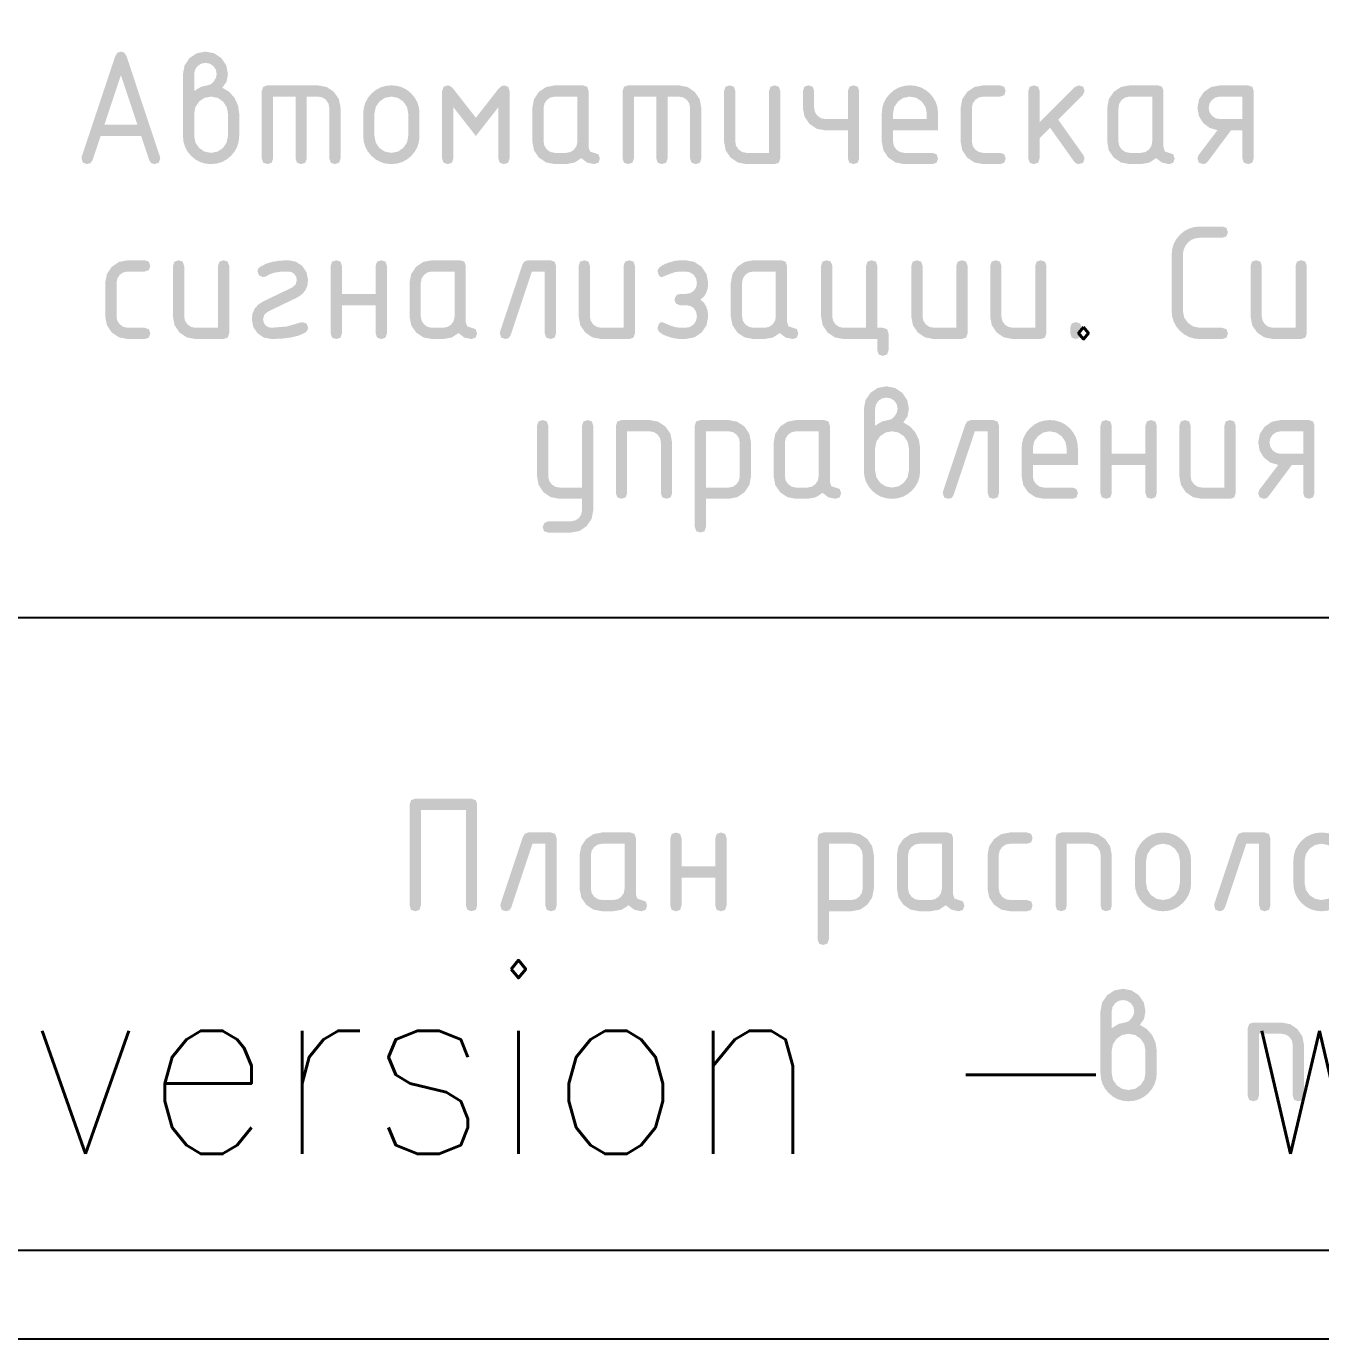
# Model space of a CAD drawing. Header units: millimetres. Extents: x 0 to 420, y 0 to 297.
# Drawn here: x 320.28 to 345.66, y 0 to 25.73 of the extents above; entities that cross this region are included whole.
import ezdxf

# ---------------------------------------------------------------- set-up
doc = ezdxf.new("R2010")
doc.units = ezdxf.units.MM
doc.layers.get('0').update_dxf_attribs({"linetype": 'CONTINUOUS'})
doc.styles.get("Standard").update_dxf_attribs({"font": 'STANDARD'})

# ---------------------------------------------------------------- blocks, each defined once
blk = doc.blocks.new('ABViewer')
at = {"color": 0, "true_color": 0x000001, "insert": (0, 0), "char_height": 0.05, "attachment_point": 1}
blk.add_mtext('ABViewer 16 trial version - www.cadsofttools.com', dxfattribs=at)

msp = doc.modelspace()

# ---------------------------------------------------------------- hatches: boundary and pattern name
at = {"true_color": 0x000007}
h = msp.add_hatch(color=0, dxfattribs=at)
h.paths.add_polyline_path([(322.133406, 24.77393), (321.809291, 23.801035), (322.45752, 23.801035)], flags=0)
h.paths.add_polyline_path([(322.905107, 23.139576), (322.877478, 23.056756), (322.794864, 23.029333), (322.728167, 23.048006), (322.689582, 23.104299), (322.530832, 23.580549), (321.735428, 23.580549), (321.576678, 23.104299), (321.537887, 23.048006), (321.471396, 23.029333), (321.388576, 23.056756), (321.361153, 23.139576), (321.366114, 23.174854), (322.023163, 25.146551), (322.065468, 25.212559), (322.133406, 25.234746), (322.20031, 25.213386), (322.241995, 25.149858), (322.900146, 23.174854)], flags=0)
h = msp.add_hatch(color=0, dxfattribs=at)
h.paths.add_polyline_path([(323.570754, 24.463044), (323.70525, 24.545658), (323.828171, 24.573287), (323.893835, 24.592373), (323.954951, 24.649906), (323.997877, 24.72184), (324.012277, 24.793773), (323.996223, 24.879763), (323.948336, 24.95087), (323.87723, 24.998274), (323.79124, 25.014259), (323.706422, 24.998136), (323.635246, 24.949767), (323.586877, 24.878592), (323.570754, 24.793773)], flags=0)
h.paths.add_polyline_path([(324.12252, 24.528088), (324.258464, 24.44575), (324.363401, 24.325792), (324.43065, 24.180546), (324.45325, 24.022072), (324.45325, 23.580549), (324.44313, 23.469642), (324.412804, 23.367573), (324.362325, 23.274288), (324.291744, 23.189737), (324.206891, 23.11956), (324.113563, 23.069434), (324.011761, 23.039358), (323.901483, 23.029333), (323.790577, 23.039367), (323.688507, 23.069503), (323.595223, 23.119793), (323.510671, 23.190288), (323.440495, 23.275141), (323.390369, 23.368468), (323.360293, 23.470271), (323.350268, 23.580549), (323.350268, 24.793773), (323.382238, 24.964581), (323.478701, 25.106864), (323.621328, 25.202637), (323.79124, 25.234746), (323.962323, 25.202499), (324.104882, 25.105761), (324.200655, 24.96341), (324.232763, 24.793773), (324.205134, 24.643774)], flags=0)
h.paths.add_polyline_path([(324.232763, 23.580549), (324.232763, 24.022072), (324.20851, 24.148645), (324.136301, 24.255787), (324.029641, 24.328479), (323.901483, 24.352801), (323.773326, 24.328479), (323.666665, 24.255787), (323.594732, 24.148645), (323.570754, 24.022072), (323.570754, 23.580549), (323.594732, 23.452391), (323.666665, 23.345731), (323.773326, 23.273797), (323.901483, 23.249819), (324.029641, 23.273935), (324.136301, 23.346833), (324.20851, 23.453562)], flags=0)
for points in [[(325.007219, 24.573287), (325.999958, 24.573287), (326.169594, 24.541041), (326.311946, 24.444303), (326.408684, 24.301952), (326.44093, 24.132315), (326.44093, 23.139576), (326.4133, 23.056756), (326.330687, 23.029333), (326.247867, 23.056756), (326.220444, 23.139576), (326.220444, 24.132315), (326.204459, 24.217822), (326.157054, 24.28886), (326.085947, 24.336747), (325.999958, 24.352801), (325.779472, 24.352801), (325.779472, 23.139576), (325.751842, 23.056756), (325.669229, 23.029333), (325.586408, 23.056756), (325.558985, 23.139576), (325.558985, 24.352801), (325.117462, 24.352801), (325.117462, 23.139576), (325.089832, 23.056756), (325.007219, 23.029333), (324.924399, 23.056756), (324.896976, 23.139576), (324.896976, 24.463044), (324.924399, 24.545658)], [(329.094808, 23.580549), (328.653285, 24.145544), (328.653285, 23.139576), (328.625655, 23.056756), (328.543042, 23.029333), (328.460222, 23.056756), (328.432799, 23.139576), (328.432799, 24.463044), (328.460222, 24.545658), (328.543042, 24.573287), (328.597957, 24.555648), (328.653285, 24.503283), (329.094808, 23.938287), (329.53578, 24.503283), (329.590695, 24.555648), (329.646023, 24.573287), (329.728637, 24.545658), (329.756267, 24.463044), (329.756267, 23.139576), (329.728637, 23.056756), (329.646023, 23.029333), (329.563203, 23.056756), (329.53578, 23.139576), (329.53578, 24.145544)], [(332.082294, 24.573287), (333.075033, 24.573287), (333.244669, 24.541041), (333.387021, 24.444303), (333.483759, 24.301952), (333.516005, 24.132315), (333.516005, 23.139576), (333.488375, 23.056756), (333.405762, 23.029333), (333.322942, 23.056756), (333.295519, 23.139576), (333.295519, 24.132315), (333.279534, 24.217822), (333.232129, 24.28886), (333.161022, 24.336747), (333.075033, 24.352801), (332.854547, 24.352801), (332.854547, 23.139576), (332.826917, 23.056756), (332.744303, 23.029333), (332.661483, 23.056756), (332.63406, 23.139576), (332.63406, 24.352801), (332.192537, 24.352801), (332.192537, 23.139576), (332.164907, 23.056756), (332.082294, 23.029333), (331.999474, 23.056756), (331.972051, 23.139576), (331.972051, 24.463044), (331.999474, 24.545658)], [(335.064147, 24.463044), (335.064147, 23.139576), (335.036518, 23.056756), (334.953904, 23.029333), (334.402138, 23.029333), (334.231123, 23.061235), (334.089047, 23.157215), (333.993067, 23.299291), (333.961166, 23.470305), (333.961166, 24.463044), (333.988588, 24.545658), (334.071409, 24.573287), (334.154022, 24.545658), (334.181652, 24.463044), (334.181652, 23.470305), (334.197844, 23.386383), (334.246695, 23.314863), (334.318215, 23.266011), (334.402138, 23.249819), (334.843661, 23.249819), (334.843661, 24.463044), (334.871084, 24.545658), (334.953904, 24.573287), (335.036518, 24.545658)], [(336.610855, 24.463044), (336.610855, 23.139576), (336.583226, 23.056756), (336.500612, 23.029333), (336.417792, 23.056756), (336.390369, 23.139576), (336.390369, 23.690792), (335.948846, 23.690792), (335.779898, 23.722349), (335.637409, 23.817571), (335.540189, 23.957718), (335.507874, 24.123496), (335.507874, 24.463044), (335.535297, 24.545658), (335.618117, 24.573287), (335.70073, 24.545658), (335.72836, 24.463044), (335.72836, 24.132315), (335.744552, 24.047979), (335.793403, 23.976872), (335.864923, 23.928021), (335.948846, 23.911829), (336.390369, 23.911829), (336.390369, 24.463044), (336.417792, 24.545658), (336.500612, 24.573287), (336.583226, 24.545658)], [(338.821776, 24.132315), (338.821776, 23.470305), (338.837968, 23.386383), (338.886819, 23.314863), (338.95834, 23.266011), (339.042262, 23.249819), (339.373542, 23.249819), (339.456156, 23.22219), (339.483785, 23.139576), (339.456156, 23.056756), (339.373542, 23.029333), (339.042262, 23.029333), (338.871248, 23.061235), (338.729172, 23.157215), (338.633191, 23.299291), (338.60129, 23.470305), (338.60129, 24.132315), (338.633191, 24.303123), (338.729172, 24.445405), (338.871248, 24.541179), (339.042262, 24.573287), (339.373542, 24.573287), (339.456156, 24.545658), (339.483785, 24.463044), (339.456156, 24.380224), (339.373542, 24.352801), (339.042262, 24.352801), (338.957444, 24.336678), (338.886268, 24.288309), (338.837899, 24.216927)], [(340.148996, 23.847888), (340.842424, 24.541317), (340.921248, 24.573287), (341.003862, 24.545658), (341.031491, 24.463044), (340.997867, 24.385874), (340.513349, 23.901356), (341.009443, 23.202966), (341.031491, 23.137923), (341.003862, 23.056343), (340.921248, 23.029333), (340.868814, 23.040978), (340.829195, 23.076187), (340.354599, 23.742606), (340.148996, 23.537554), (340.148996, 23.139576), (340.121366, 23.056756), (340.038752, 23.029333), (339.955932, 23.056756), (339.928509, 23.139576), (339.928509, 24.463044), (339.955932, 24.545658), (340.038752, 24.573287), (340.121366, 24.545658), (340.148996, 24.463044)], [(343.732444, 21.805619), (343.815058, 21.777989), (343.842688, 21.695376), (343.815058, 21.612555), (343.732444, 21.585132), (343.290921, 21.585132), (343.201736, 21.574901), (343.124385, 21.544205), (343.05892, 21.493045), (343.005392, 21.421422), (342.971423, 21.34122), (342.960192, 21.254403), (342.960192, 20.151422), (342.984308, 20.024435), (343.057206, 19.917706), (343.163935, 19.844808), (343.290921, 19.820692), (343.732444, 19.820692), (343.815058, 19.793063), (343.842688, 19.710449), (343.815058, 19.627629), (343.732444, 19.600206), (343.290921, 19.600206), (343.180644, 19.61024), (343.078841, 19.640376), (342.985513, 19.690666), (342.900661, 19.761161), (342.830165, 19.846014), (342.779876, 19.939341), (342.74974, 20.041144), (342.739706, 20.151422), (342.739706, 21.254403), (342.74974, 21.364362), (342.779876, 21.466001), (342.830165, 21.559268), (342.900661, 21.644113), (342.985513, 21.714694), (343.078841, 21.765173), (343.180644, 21.795499), (343.290921, 21.805619)], [(322.047306, 20.703188), (322.047306, 20.041178), (322.063498, 19.957256), (322.112349, 19.885736), (322.18387, 19.836884), (322.267792, 19.820692), (322.599072, 19.820692), (322.681686, 19.793063), (322.709315, 19.710449), (322.681686, 19.627629), (322.599072, 19.600206), (322.267792, 19.600206), (322.096778, 19.632108), (321.954702, 19.728088), (321.858721, 19.870164), (321.82682, 20.041178), (321.82682, 20.703188), (321.858721, 20.873996), (321.954702, 21.016278), (322.096778, 21.112052), (322.267792, 21.14416), (322.599072, 21.14416), (322.681686, 21.116531), (322.709315, 21.033917), (322.681686, 20.951097), (322.599072, 20.923674), (322.267792, 20.923674), (322.182974, 20.907551), (322.111798, 20.859182), (322.063429, 20.7878)], [(324.257021, 21.033917), (324.257021, 19.710449), (324.229392, 19.627629), (324.146778, 19.600206), (323.595012, 19.600206), (323.423997, 19.632108), (323.281921, 19.728088), (323.185941, 19.870164), (323.154039, 20.041178), (323.154039, 21.033917), (323.181462, 21.116531), (323.264282, 21.14416), (323.346896, 21.116531), (323.374526, 21.033917), (323.374526, 20.041178), (323.390717, 19.957256), (323.439569, 19.885736), (323.511089, 19.836884), (323.595012, 19.820692), (324.036535, 19.820692), (324.036535, 21.033917), (324.063958, 21.116531), (324.146778, 21.14416), (324.229392, 21.116531)], [(325.693486, 19.930935), (325.7761, 19.903306), (325.803729, 19.820692), (325.788157, 19.764124), (325.741993, 19.722025), (325.621372, 19.668574), (325.471967, 19.630523), (325.293726, 19.607768), (325.086598, 19.600206), (324.937908, 19.628318), (324.813195, 19.712654), (324.72886, 19.837367), (324.700748, 19.986057), (324.714502, 20.09872), (324.7558, 20.194485), (324.824693, 20.273404), (324.921234, 20.335527), (325.492844, 20.611135), (325.560574, 20.669426), (325.583243, 20.75831), (325.570979, 20.821493), (325.534736, 20.875167), (325.481062, 20.91141), (325.417879, 20.923674), (325.253341, 20.917611), (325.138412, 20.899972), (325.059451, 20.872411), (324.973048, 20.82666), (324.921234, 20.813431), (324.844064, 20.846504), (324.810991, 20.923674), (324.825529, 20.977762), (324.869419, 21.020688), (324.976278, 21.07463), (325.103341, 21.113223), (325.250559, 21.136417), (325.417879, 21.14416), (325.566293, 21.115773), (325.69073, 21.031161), (325.775342, 20.906724), (325.803729, 20.75831), (325.789794, 20.645336), (325.748057, 20.549468), (325.678621, 20.470653), (325.58159, 20.408839), (325.01494, 20.136539), (324.944522, 20.076181), (324.921234, 19.986057), (324.933291, 19.92246), (324.969741, 19.869199), (325.023002, 19.83275), (325.086598, 19.820692), (325.38894, 19.846048), (325.651594, 19.922667)], [(326.467942, 20.261665), (326.467942, 19.710449), (326.440312, 19.627629), (326.357699, 19.600206), (326.274879, 19.627629), (326.247456, 19.710449), (326.247456, 21.033917), (326.274879, 21.116531), (326.357699, 21.14416), (326.440312, 21.116531), (326.467942, 21.033917), (326.467942, 20.482702), (327.129951, 20.482702), (327.129951, 21.033917), (327.157374, 21.116531), (327.240194, 21.14416), (327.322808, 21.116531), (327.350437, 21.033917), (327.350437, 19.710449), (327.322808, 19.627629), (327.240194, 19.600206), (327.157374, 19.627629), (327.129951, 19.710449), (327.129951, 20.261665)], [(330.115005, 21.14416), (330.556529, 21.14416), (330.639142, 21.116531), (330.666772, 21.033917), (330.666772, 19.710449), (330.639142, 19.627629), (330.556529, 19.600206), (330.473708, 19.627629), (330.446286, 19.710449), (330.446286, 20.923674), (330.193829, 20.923674), (329.777661, 19.675172), (329.739283, 19.618879), (329.674033, 19.600206), (329.591213, 19.628043), (329.56379, 19.712103), (329.568751, 19.745727), (330.004762, 21.053761), (330.047275, 21.121492)], [(332.21348, 21.033917), (332.21348, 19.710449), (332.18585, 19.627629), (332.103237, 19.600206), (331.55147, 19.600206), (331.380456, 19.632108), (331.23838, 19.728088), (331.1424, 19.870164), (331.110498, 20.041178), (331.110498, 21.033917), (331.137921, 21.116531), (331.220741, 21.14416), (331.303354, 21.116531), (331.330984, 21.033917), (331.330984, 20.041178), (331.347176, 19.957256), (331.396027, 19.885736), (331.467548, 19.836884), (331.55147, 19.820692), (331.992994, 19.820692), (331.992994, 21.033917), (332.020417, 21.116531), (332.103237, 21.14416), (332.18585, 21.116531)], [(333.429459, 20.041178), (333.414645, 20.133369), (333.370479, 20.203236), (333.313083, 20.242372), (333.240392, 20.260011), (333.098178, 20.261665), (333.019906, 20.293635), (332.987935, 20.371908), (333.020457, 20.451283), (333.064347, 20.476087), (333.130149, 20.484356), (333.163773, 20.484356), (333.198499, 20.482702), (333.297236, 20.49848), (333.369927, 20.546092), (333.414576, 20.616785), (333.429459, 20.703188), (333.413405, 20.788695), (333.365518, 20.859733), (333.294411, 20.90762), (333.208421, 20.923674), (333.098178, 20.923674), (332.995721, 20.909618), (332.87218, 20.86745), (332.772066, 20.825558), (332.740991, 20.811777), (332.709227, 20.821699), (332.682011, 20.851465), (332.657206, 20.928635), (332.66848, 20.9707), (332.702337, 21.010904), (332.758828, 21.049248), (332.838005, 21.085731), (332.977807, 21.129415), (333.098178, 21.14416), (333.208421, 21.14416), (333.379505, 21.112052), (333.522063, 21.016278), (333.617836, 20.873996), (333.649945, 20.703188), (333.640436, 20.593832), (333.611911, 20.502201), (333.564369, 20.428244), (333.497809, 20.371908), (333.564369, 20.31434), (333.611911, 20.240029), (333.640436, 20.148976), (333.649945, 20.041178), (333.617836, 19.870164), (333.522063, 19.728088), (333.379505, 19.632108), (333.208421, 19.600206), (333.098178, 19.600206), (332.974844, 19.614331), (332.8358, 19.656981), (332.757665, 19.691708), (332.701854, 19.729742), (332.668368, 19.771083), (332.657206, 19.815731), (332.682011, 19.89235), (332.70964, 19.922392), (332.742644, 19.932589), (332.77868, 19.918533), (332.877141, 19.876365), (332.996961, 19.834473), (333.098178, 19.820692), (333.208421, 19.820692), (333.293515, 19.836815), (333.364966, 19.885185), (333.413336, 19.95636)], [(337.077021, 19.820692), (337.159634, 19.793063), (337.187264, 19.710449), (337.187264, 19.37972), (337.159634, 19.297107), (337.077021, 19.269477), (336.994201, 19.297107), (336.966778, 19.37972), (336.966778, 19.600206), (336.304768, 19.600206), (336.133754, 19.632177), (335.991678, 19.728639), (335.895698, 19.871266), (335.863796, 20.041178), (335.863796, 21.033917), (335.891219, 21.116531), (335.974039, 21.14416), (336.056652, 21.116531), (336.084282, 21.033917), (336.084282, 20.041178), (336.100474, 19.957256), (336.149326, 19.885736), (336.220846, 19.836884), (336.304768, 19.820692), (336.746292, 19.820692), (336.746292, 21.033917), (336.773715, 21.116531), (336.856535, 21.14416), (336.939148, 21.116531), (336.966778, 21.033917), (336.966778, 19.820692)], [(338.736404, 21.033917), (338.736404, 19.710449), (338.708774, 19.627629), (338.626161, 19.600206), (338.074394, 19.600206), (337.90338, 19.632108), (337.761304, 19.728088), (337.665324, 19.870164), (337.633422, 20.041178), (337.633422, 21.033917), (337.660845, 21.116531), (337.743665, 21.14416), (337.826279, 21.116531), (337.853908, 21.033917), (337.853908, 20.041178), (337.8701, 19.957256), (337.918952, 19.885736), (337.990472, 19.836884), (338.074394, 19.820692), (338.515918, 19.820692), (338.515918, 21.033917), (338.543341, 21.116531), (338.626161, 21.14416), (338.708774, 21.116531)], [(340.283112, 21.033917), (340.283112, 19.710449), (340.255482, 19.627629), (340.172869, 19.600206), (339.621102, 19.600206), (339.450088, 19.632108), (339.308012, 19.728088), (339.212032, 19.870164), (339.18013, 20.041178), (339.18013, 21.033917), (339.207553, 21.116531), (339.290373, 21.14416), (339.372987, 21.116531), (339.400616, 21.033917), (339.400616, 20.041178), (339.416808, 19.957256), (339.46566, 19.885736), (339.53718, 19.836884), (339.621102, 19.820692), (340.062626, 19.820692), (340.062626, 21.033917), (340.090049, 21.116531), (340.172869, 21.14416), (340.255482, 21.116531)], [(345.389396, 21.033917), (345.389396, 19.710449), (345.361766, 19.627629), (345.279153, 19.600206), (344.727386, 19.600206), (344.556372, 19.632108), (344.414296, 19.728088), (344.318315, 19.870164), (344.286414, 20.041178), (344.286414, 21.033917), (344.313837, 21.116531), (344.396657, 21.14416), (344.47927, 21.116531), (344.5069, 21.033917), (344.5069, 20.041178), (344.523092, 19.957256), (344.571943, 19.885736), (344.643464, 19.836884), (344.727386, 19.820692), (345.16891, 19.820692), (345.16891, 21.033917), (345.196332, 21.116531), (345.279153, 21.14416), (345.361766, 21.116531)], [(340.750591, 19.820692), (340.778014, 19.903306), (340.860834, 19.930935), (340.943448, 19.903306), (340.971077, 19.820692), (340.971077, 19.710449), (340.943448, 19.627629), (340.860834, 19.600206), (340.778014, 19.627629), (340.750591, 19.710449)], [(331.176321, 16.243619), (331.176321, 16.467413), (330.734797, 16.467413), (330.563783, 16.499383), (330.421707, 16.595846), (330.325727, 16.738473), (330.293825, 16.908385), (330.293825, 17.901124), (330.321248, 17.983737), (330.404068, 18.011367), (330.486682, 17.983737), (330.514311, 17.901124), (330.514311, 16.908385), (330.530503, 16.824462), (330.579355, 16.752942), (330.650875, 16.704091), (330.734797, 16.687899), (331.176321, 16.687899), (331.176321, 17.901124), (331.203744, 17.983737), (331.286564, 18.011367), (331.369177, 17.983737), (331.396807, 17.901124), (331.396807, 16.246926), (331.365112, 16.077014), (331.270579, 15.934387), (331.12995, 15.838131), (330.960796, 15.805954), (330.514311, 15.805954), (330.431491, 15.833584), (330.404068, 15.916197), (330.437141, 15.992816), (330.514311, 16.02644), (330.955835, 16.02644), (331.041342, 16.042012), (331.11238, 16.088176), (331.160267, 16.158043)], [(331.840533, 16.577656), (331.840533, 17.901124), (331.867956, 17.983737), (331.950776, 18.011367), (332.502543, 18.011367), (332.672179, 17.979121), (332.814531, 17.882382), (332.911269, 17.740031), (332.943515, 17.570394), (332.943515, 16.577656), (332.915885, 16.494836), (332.833272, 16.467413), (332.750452, 16.494836), (332.723029, 16.577656), (332.723029, 17.570394), (332.706975, 17.655902), (332.659088, 17.72694), (332.58805, 17.774826), (332.502543, 17.79088), (332.061019, 17.79088), (332.061019, 16.577656), (332.03339, 16.494836), (331.950776, 16.467413), (331.867956, 16.494836)], [(338.801499, 18.011367), (339.243022, 18.011367), (339.325636, 17.983737), (339.353265, 17.901124), (339.353265, 16.577656), (339.325636, 16.494836), (339.243022, 16.467413), (339.160202, 16.494836), (339.132779, 16.577656), (339.132779, 17.79088), (338.880323, 17.79088), (338.464155, 16.542378), (338.425777, 16.486085), (338.360527, 16.467413), (338.277707, 16.495249), (338.250284, 16.579309), (338.255245, 16.612933), (338.691256, 17.920967), (338.733768, 17.988698)], [(341.564186, 17.128871), (341.564186, 16.577656), (341.536556, 16.494836), (341.453943, 16.467413), (341.371123, 16.494836), (341.3437, 16.577656), (341.3437, 17.901124), (341.371123, 17.983737), (341.453943, 18.011367), (341.536556, 17.983737), (341.564186, 17.901124), (341.564186, 17.349908), (342.226196, 17.349908), (342.226196, 17.901124), (342.253618, 17.983737), (342.336439, 18.011367), (342.419052, 17.983737), (342.446682, 17.901124), (342.446682, 16.577656), (342.419052, 16.494836), (342.336439, 16.467413), (342.253618, 16.494836), (342.226196, 16.577656), (342.226196, 17.128871)], [(343.99339, 17.901124), (343.99339, 16.577656), (343.96576, 16.494836), (343.883147, 16.467413), (343.33138, 16.467413), (343.160366, 16.499314), (343.01829, 16.595295), (342.92231, 16.73737), (342.890408, 16.908385), (342.890408, 17.901124), (342.917831, 17.983737), (343.000651, 18.011367), (343.083264, 17.983737), (343.110894, 17.901124), (343.110894, 16.908385), (343.127086, 16.824462), (343.175937, 16.752942), (343.247458, 16.704091), (343.33138, 16.687899), (343.772904, 16.687899), (343.772904, 17.901124), (343.800327, 17.983737), (343.883147, 18.011367), (343.96576, 17.983737)], [(327.906317, 10.586777), (329.009299, 10.586777), (329.091912, 10.559148), (329.119542, 10.476534), (329.119542, 8.491608), (329.091912, 8.408788), (329.009299, 8.381365), (328.926479, 8.408788), (328.899056, 8.491608), (328.899056, 10.366291), (328.01656, 10.366291), (328.01656, 8.491608), (327.98893, 8.408788), (327.906317, 8.381365), (327.823497, 8.408788), (327.796074, 8.491608), (327.796074, 10.476534), (327.823497, 10.559148)], [(330.125806, 9.925319), (330.567329, 9.925319), (330.649943, 9.897689), (330.677572, 9.815076), (330.677572, 8.491608), (330.649943, 8.408788), (330.567329, 8.381365), (330.484509, 8.408788), (330.457086, 8.491608), (330.457086, 9.704833), (330.20463, 9.704833), (329.788462, 8.45633), (329.750084, 8.400037), (329.684833, 8.381365), (329.602013, 8.409201), (329.57459, 8.493262), (329.579551, 8.526886), (330.015563, 9.83492), (330.058075, 9.90265)], [(333.128072, 9.042823), (333.128072, 8.491608), (333.100442, 8.408788), (333.017829, 8.381365), (332.935009, 8.408788), (332.907586, 8.491608), (332.907586, 9.815076), (332.935009, 9.897689), (333.017829, 9.925319), (333.100442, 9.897689), (333.128072, 9.815076), (333.128072, 9.263861), (333.790081, 9.263861), (333.790081, 9.815076), (333.817504, 9.897689), (333.900324, 9.925319), (333.982938, 9.897689), (334.010568, 9.815076), (334.010568, 8.491608), (333.982938, 8.408788), (333.900324, 8.381365), (333.817504, 8.408788), (333.790081, 8.491608), (333.790081, 9.042823)], [(339.349433, 9.484347), (339.349433, 8.822337), (339.365625, 8.738415), (339.414477, 8.666894), (339.485997, 8.618043), (339.569919, 8.601851), (339.9012, 8.601851), (339.983813, 8.574221), (340.011443, 8.491608), (339.983813, 8.408788), (339.9012, 8.381365), (339.569919, 8.381365), (339.398905, 8.413267), (339.256829, 8.509247), (339.160849, 8.651323), (339.128947, 8.822337), (339.128947, 9.484347), (339.160849, 9.655155), (339.256829, 9.797437), (339.398905, 9.893211), (339.569919, 9.925319), (339.9012, 9.925319), (339.983813, 9.897689), (340.011443, 9.815076), (339.983813, 9.732256), (339.9012, 9.704833), (339.569919, 9.704833), (339.485101, 9.68871), (339.413926, 9.640341), (339.365556, 9.568958)], [(340.462835, 8.491608), (340.462835, 9.815076), (340.490258, 9.897689), (340.573078, 9.925319), (341.124844, 9.925319), (341.294481, 9.893073), (341.436832, 9.796335), (341.53357, 9.653983), (341.565816, 9.484347), (341.565816, 8.491608), (341.538187, 8.408788), (341.455573, 8.381365), (341.372753, 8.408788), (341.34533, 8.491608), (341.34533, 9.484347), (341.329276, 9.569854), (341.281389, 9.640892), (341.210352, 9.688779), (341.124844, 9.704833), (340.683321, 9.704833), (340.683321, 8.491608), (340.655691, 8.408788), (340.573078, 8.381365), (340.490258, 8.408788)], [(344.123007, 9.925319), (344.564531, 9.925319), (344.647144, 9.897689), (344.674774, 9.815076), (344.674774, 8.491608), (344.647144, 8.408788), (344.564531, 8.381365), (344.481711, 8.408788), (344.454288, 8.491608), (344.454288, 9.704833), (344.201831, 9.704833), (343.785664, 8.45633), (343.747285, 8.400037), (343.682035, 8.381365), (343.599215, 8.409201), (343.571792, 8.493262), (343.576753, 8.526886), (344.012764, 9.83492), (344.055277, 9.90265)], [(344.231657, 4.766105), (344.231657, 6.089573), (344.25908, 6.172187), (344.3419, 6.199816), (344.893666, 6.199816), (345.063303, 6.16757), (345.205654, 6.070832), (345.302393, 5.928481), (345.334639, 5.758844), (345.334639, 4.766105), (345.307009, 4.683285), (345.224396, 4.655862), (345.141576, 4.683285), (345.114153, 4.766105), (345.114153, 5.758844), (345.098098, 5.844351), (345.050212, 5.915389), (344.979174, 5.963276), (344.893666, 5.97933), (344.452143, 5.97933), (344.452143, 4.766105), (344.424513, 4.683285), (344.3419, 4.655862), (344.25908, 4.683285)]]:
    msp.add_hatch(color=0, dxfattribs=at).paths.add_polyline_path(points, flags=0)
h = msp.add_hatch(color=0, dxfattribs=at)
h.paths.add_polyline_path([(326.886091, 23.580549), (326.886091, 24.022072), (326.896124, 24.132031), (326.92626, 24.23367), (326.97655, 24.326937), (327.047045, 24.411781), (327.131898, 24.482363), (327.225226, 24.532842), (327.327028, 24.563167), (327.437306, 24.573287), (327.548927, 24.563271), (327.651453, 24.533255), (327.744884, 24.483293), (327.82922, 24.413435), (327.899078, 24.329107), (327.94904, 24.235737), (327.979056, 24.133374), (327.989072, 24.022072), (327.989072, 23.580549), (327.978952, 23.470271), (327.948627, 23.368468), (327.898148, 23.275141), (327.827566, 23.190288), (327.742714, 23.119793), (327.649386, 23.069503), (327.547583, 23.039367), (327.437306, 23.029333), (327.327028, 23.039367), (327.225226, 23.069503), (327.131898, 23.119793), (327.047045, 23.190288), (326.97655, 23.275141), (326.92626, 23.368468), (326.896124, 23.470271)], flags=0)
h.paths.add_polyline_path([(327.768586, 23.580549), (327.768586, 24.022072), (327.744264, 24.148645), (327.671572, 24.255787), (327.564361, 24.328479), (327.437306, 24.352801), (327.31032, 24.328479), (327.203591, 24.255787), (327.130692, 24.148645), (327.106577, 24.022072), (327.106577, 23.580549), (327.130555, 23.452391), (327.202488, 23.345731), (327.309148, 23.273797), (327.437306, 23.249819), (327.564361, 23.273935), (327.671572, 23.346833), (327.744264, 23.453562)], flags=0)
h = msp.add_hatch(color=0, dxfattribs=at)
h.paths.add_polyline_path([(331.08492, 24.352801), (330.643397, 24.352801), (330.558579, 24.336678), (330.487403, 24.288309), (330.439034, 24.216927), (330.422911, 24.132315), (330.422911, 23.470305), (330.439103, 23.386383), (330.487954, 23.314863), (330.559474, 23.266011), (330.643397, 23.249819), (330.864434, 23.249819), (330.949046, 23.265942), (331.020428, 23.314312), (331.068797, 23.385487), (331.08492, 23.470305)], flags=0)
h.paths.add_polyline_path([(331.525893, 23.139576), (331.498263, 23.056756), (331.41565, 23.029333), (331.275572, 23.05841), (331.163193, 23.146191), (331.027456, 23.05841), (330.864434, 23.029333), (330.643397, 23.029333), (330.472382, 23.061235), (330.330307, 23.157215), (330.234326, 23.299291), (330.202425, 23.470305), (330.202425, 24.132315), (330.234326, 24.303123), (330.330307, 24.445405), (330.472382, 24.541179), (330.643397, 24.573287), (331.195163, 24.573287), (331.277777, 24.545658), (331.305407, 24.463044), (331.305407, 23.360062), (331.332829, 23.277242), (331.41565, 23.249819), (331.498263, 23.22219)], flags=0)
h = msp.add_hatch(color=0, dxfattribs=at)
h.paths.add_polyline_path([(337.605797, 24.352801), (337.478811, 24.328479), (337.372082, 24.255787), (337.299183, 24.148645), (337.275068, 24.022072), (337.275068, 23.911829), (337.937077, 23.911829), (337.937077, 24.022072), (337.912755, 24.148645), (337.840063, 24.255787), (337.732852, 24.328479)], flags=0)
h.paths.add_polyline_path([(337.275068, 23.690792), (337.275068, 23.470305), (337.29126, 23.386383), (337.340111, 23.314863), (337.411631, 23.266011), (337.495554, 23.249819), (338.04732, 23.249819), (338.129934, 23.22219), (338.157563, 23.139576), (338.129934, 23.056756), (338.04732, 23.029333), (337.495554, 23.029333), (337.324539, 23.061235), (337.182464, 23.157215), (337.086483, 23.299291), (337.054582, 23.470305), (337.054582, 24.022072), (337.064616, 24.132031), (337.094752, 24.23367), (337.145041, 24.326937), (337.215537, 24.411781), (337.300389, 24.482363), (337.393717, 24.532842), (337.495519, 24.563167), (337.605797, 24.573287), (337.717418, 24.563271), (337.819944, 24.533255), (337.913375, 24.483293), (337.997711, 24.413435), (338.067569, 24.329107), (338.117531, 24.235737), (338.147547, 24.133374), (338.157563, 24.022072), (338.157563, 23.690792)], flags=0)
h = msp.add_hatch(color=0, dxfattribs=at)
h.paths.add_polyline_path([(342.357713, 24.352801), (341.91619, 24.352801), (341.831371, 24.336678), (341.760196, 24.288309), (341.711827, 24.216927), (341.695704, 24.132315), (341.695704, 23.470305), (341.711896, 23.386383), (341.760747, 23.314863), (341.832267, 23.266011), (341.91619, 23.249819), (342.137227, 23.249819), (342.221839, 23.265942), (342.293221, 23.314312), (342.34159, 23.385487), (342.357713, 23.470305)], flags=0)
h.paths.add_polyline_path([(342.798685, 23.139576), (342.771056, 23.056756), (342.688442, 23.029333), (342.548365, 23.05841), (342.435986, 23.146191), (342.300249, 23.05841), (342.137227, 23.029333), (341.91619, 23.029333), (341.745175, 23.061235), (341.603099, 23.157215), (341.507119, 23.299291), (341.475218, 23.470305), (341.475218, 24.132315), (341.507119, 24.303123), (341.603099, 24.445405), (341.745175, 24.541179), (341.91619, 24.573287), (342.467956, 24.573287), (342.55057, 24.545658), (342.578199, 24.463044), (342.578199, 23.360062), (342.605622, 23.277242), (342.688442, 23.249819), (342.771056, 23.22219)], flags=0)
h = msp.add_hatch(color=0, dxfattribs=at)
h.paths.add_polyline_path([(343.637309, 23.694099), (343.481591, 23.739988), (343.355638, 23.837966), (343.272542, 23.973152), (343.244844, 24.132315), (343.276745, 24.303123), (343.372726, 24.445405), (343.514801, 24.541179), (343.685816, 24.573287), (344.237582, 24.573287), (344.320196, 24.545658), (344.347825, 24.463044), (344.347825, 23.139576), (344.320196, 23.056756), (344.237582, 23.029333), (344.154762, 23.056756), (344.127339, 23.139576), (344.127339, 23.690792), (343.902995, 23.690792), (343.443832, 23.074533), (343.404627, 23.040564), (343.355087, 23.029333), (343.272267, 23.056756), (343.244844, 23.139576), (343.266892, 23.206273)], flags=0)
h.paths.add_polyline_path([(343.46533, 24.132315), (343.481522, 24.047979), (343.530373, 23.976872), (343.601893, 23.928021), (343.685816, 23.911829), (344.127339, 23.911829), (344.127339, 24.352801), (343.685816, 24.352801), (343.600998, 24.336678), (343.529822, 24.288309), (343.481453, 24.216927)], flags=0)
h = msp.add_hatch(color=0, dxfattribs=at)
h.paths.add_polyline_path([(328.676659, 20.923674), (328.235136, 20.923674), (328.150318, 20.907551), (328.079142, 20.859182), (328.030773, 20.7878), (328.01465, 20.703188), (328.01465, 20.041178), (328.030842, 19.957256), (328.079693, 19.885736), (328.151213, 19.836884), (328.235136, 19.820692), (328.456173, 19.820692), (328.540785, 19.836815), (328.612167, 19.885185), (328.660536, 19.95636), (328.676659, 20.041178)], flags=0)
h.paths.add_polyline_path([(329.117632, 19.710449), (329.090002, 19.627629), (329.007389, 19.600206), (328.867311, 19.629283), (328.754932, 19.717064), (328.619195, 19.629283), (328.456173, 19.600206), (328.235136, 19.600206), (328.064121, 19.632108), (327.922046, 19.728088), (327.826065, 19.870164), (327.794164, 20.041178), (327.794164, 20.703188), (327.826065, 20.873996), (327.922046, 21.016278), (328.064121, 21.112052), (328.235136, 21.14416), (328.786902, 21.14416), (328.869516, 21.116531), (328.897146, 21.033917), (328.897146, 19.930935), (328.924568, 19.848115), (329.007389, 19.820692), (329.090002, 19.793063)], flags=0)
h = msp.add_hatch(color=0, dxfattribs=at)
h.paths.add_polyline_path([(334.976666, 20.923674), (334.535142, 20.923674), (334.450324, 20.907551), (334.379148, 20.859182), (334.330779, 20.7878), (334.314656, 20.703188), (334.314656, 20.041178), (334.330848, 19.957256), (334.379699, 19.885736), (334.45122, 19.836884), (334.535142, 19.820692), (334.756179, 19.820692), (334.840791, 19.836815), (334.912173, 19.885185), (334.960543, 19.95636), (334.976666, 20.041178)], flags=0)
h.paths.add_polyline_path([(335.417638, 19.710449), (335.390008, 19.627629), (335.307395, 19.600206), (335.167317, 19.629283), (335.054938, 19.717064), (334.919201, 19.629283), (334.756179, 19.600206), (334.535142, 19.600206), (334.364128, 19.632108), (334.222052, 19.728088), (334.126071, 19.870164), (334.09417, 20.041178), (334.09417, 20.703188), (334.126071, 20.873996), (334.222052, 21.016278), (334.364128, 21.112052), (334.535142, 21.14416), (335.086909, 21.14416), (335.169522, 21.116531), (335.197152, 21.033917), (335.197152, 19.930935), (335.224575, 19.848115), (335.307395, 19.820692), (335.390008, 19.793063)], flags=0)
h = msp.add_hatch(color=0, dxfattribs=at)
h.paths.add_polyline_path([(336.924062, 17.901124), (337.058558, 17.983737), (337.181479, 18.011367), (337.247143, 18.030452), (337.308259, 18.087986), (337.351185, 18.159919), (337.365585, 18.231853), (337.349531, 18.317842), (337.301644, 18.388949), (337.230537, 18.436354), (337.144548, 18.452339), (337.05973, 18.436216), (336.988554, 18.387847), (336.940185, 18.316671), (336.924062, 18.231853)], flags=0)
h.paths.add_polyline_path([(337.475828, 17.966167), (337.611772, 17.883829), (337.716709, 17.763871), (337.783958, 17.618626), (337.806557, 17.460151), (337.806557, 17.018628), (337.796437, 16.907722), (337.766112, 16.805652), (337.715633, 16.712368), (337.645051, 16.627816), (337.560199, 16.55764), (337.466871, 16.507514), (337.365068, 16.477438), (337.254791, 16.467413), (337.143885, 16.477446), (337.041815, 16.507582), (336.94853, 16.557872), (336.863979, 16.628367), (336.793803, 16.71322), (336.743676, 16.806548), (336.713601, 16.90835), (336.703576, 17.018628), (336.703576, 18.231853), (336.735546, 18.402661), (336.832009, 18.544943), (336.974636, 18.640717), (337.144548, 18.672825), (337.315631, 18.640579), (337.458189, 18.543841), (337.553963, 18.401489), (337.586071, 18.231853), (337.558442, 18.081853)], flags=0)
h.paths.add_polyline_path([(337.586071, 17.018628), (337.586071, 17.460151), (337.561818, 17.586724), (337.489609, 17.693867), (337.382948, 17.766558), (337.254791, 17.79088), (337.126633, 17.766558), (337.019973, 17.693867), (336.94804, 17.586724), (336.924062, 17.460151), (336.924062, 17.018628), (336.94804, 16.89047), (337.019973, 16.78381), (337.126633, 16.711877), (337.254791, 16.687899), (337.382948, 16.712014), (337.489609, 16.784913), (337.561818, 16.891642)], flags=0)
h = msp.add_hatch(color=0, dxfattribs=at)
h.paths.add_polyline_path([(333.387241, 17.901124), (333.414664, 17.983737), (333.497484, 18.011367), (334.049251, 18.011367), (334.220059, 17.979258), (334.362341, 17.883485), (334.458115, 17.741202), (334.490223, 17.570394), (334.490223, 16.908385), (334.458115, 16.738473), (334.362341, 16.595846), (334.220059, 16.499383), (334.049251, 16.467413), (333.607727, 16.467413), (333.607727, 15.916197), (333.580098, 15.833584), (333.497484, 15.805954), (333.414664, 15.833584), (333.387241, 15.916197)], flags=0)
h.paths.add_polyline_path([(333.607727, 17.79088), (333.607727, 16.687899), (334.049251, 16.687899), (334.133862, 16.704022), (334.205245, 16.752391), (334.253614, 16.823567), (334.269737, 16.908385), (334.269737, 17.570394), (334.253683, 17.655902), (334.205796, 17.72694), (334.134758, 17.774826), (334.049251, 17.79088)], flags=0)
h = msp.add_hatch(color=0, dxfattribs=at)
h.paths.add_polyline_path([(335.816445, 17.79088), (335.374922, 17.79088), (335.290103, 17.774757), (335.218928, 17.726388), (335.170559, 17.655006), (335.154436, 17.570394), (335.154436, 16.908385), (335.170628, 16.824462), (335.219479, 16.752942), (335.290999, 16.704091), (335.374922, 16.687899), (335.595959, 16.687899), (335.680571, 16.704022), (335.751953, 16.752391), (335.800322, 16.823567), (335.816445, 16.908385)], flags=0)
h.paths.add_polyline_path([(336.257417, 16.577656), (336.229788, 16.494836), (336.147174, 16.467413), (336.007097, 16.496489), (335.894718, 16.58427), (335.758981, 16.496489), (335.595959, 16.467413), (335.374922, 16.467413), (335.203907, 16.499314), (335.061831, 16.595295), (334.965851, 16.73737), (334.933949, 16.908385), (334.933949, 17.570394), (334.965851, 17.741202), (335.061831, 17.883485), (335.203907, 17.979258), (335.374922, 18.011367), (335.926688, 18.011367), (336.009302, 17.983737), (336.036931, 17.901124), (336.036931, 16.798142), (336.064354, 16.715322), (336.147174, 16.687899), (336.229788, 16.660269)], flags=0)
h = msp.add_hatch(color=0, dxfattribs=at)
h.paths.add_polyline_path([(340.348207, 17.79088), (340.221221, 17.766558), (340.114492, 17.693867), (340.041594, 17.586724), (340.017478, 17.460151), (340.017478, 17.349908), (340.679487, 17.349908), (340.679487, 17.460151), (340.655165, 17.586724), (340.582474, 17.693867), (340.475262, 17.766558)], flags=0)
h.paths.add_polyline_path([(340.017478, 17.128871), (340.017478, 16.908385), (340.03367, 16.824462), (340.082521, 16.752942), (340.154041, 16.704091), (340.237964, 16.687899), (340.78973, 16.687899), (340.872344, 16.660269), (340.899974, 16.577656), (340.872344, 16.494836), (340.78973, 16.467413), (340.237964, 16.467413), (340.066949, 16.499314), (339.924874, 16.595295), (339.828893, 16.73737), (339.796992, 16.908385), (339.796992, 17.460151), (339.807026, 17.57011), (339.837162, 17.671749), (339.887451, 17.765016), (339.957947, 17.849861), (340.042799, 17.920442), (340.136127, 17.970921), (340.23793, 18.001247), (340.348207, 18.011367), (340.459828, 18.00135), (340.562354, 17.971335), (340.655785, 17.921372), (340.740121, 17.851514), (340.809979, 17.767187), (340.859942, 17.673816), (340.889957, 17.571454), (340.899974, 17.460151), (340.899974, 17.128871)], flags=0)
h = msp.add_hatch(color=0, dxfattribs=at)
h.paths.add_polyline_path([(344.829581, 17.132178), (344.673863, 17.178067), (344.54791, 17.276045), (344.464815, 17.411231), (344.437116, 17.570394), (344.469018, 17.741202), (344.564998, 17.883485), (344.707074, 17.979258), (344.878088, 18.011367), (345.429855, 18.011367), (345.512468, 17.983737), (345.540098, 17.901124), (345.540098, 16.577656), (345.512468, 16.494836), (345.429855, 16.467413), (345.347035, 16.494836), (345.319612, 16.577656), (345.319612, 17.128871), (345.095267, 17.128871), (344.636105, 16.512612), (344.5969, 16.478644), (344.547359, 16.467413), (344.464539, 16.494836), (344.437116, 16.577656), (344.459165, 16.644353)], flags=0)
h.paths.add_polyline_path([(344.657602, 17.570394), (344.673794, 17.486058), (344.722646, 17.414952), (344.794166, 17.3661), (344.878088, 17.349908), (345.319612, 17.349908), (345.319612, 17.79088), (344.878088, 17.79088), (344.79327, 17.774757), (344.722094, 17.726388), (344.673725, 17.655006)], flags=0)
h = msp.add_hatch(color=0, dxfattribs=at)
h.paths.add_polyline_path([(332.011565, 9.704833), (331.570041, 9.704833), (331.485223, 9.68871), (331.414047, 9.640341), (331.365678, 9.568958), (331.349555, 9.484347), (331.349555, 8.822337), (331.365747, 8.738415), (331.414599, 8.666894), (331.486119, 8.618043), (331.570041, 8.601851), (331.791079, 8.601851), (331.87569, 8.617974), (331.947073, 8.666343), (331.995442, 8.737519), (332.011565, 8.822337)], flags=0)
h.paths.add_polyline_path([(332.452537, 8.491608), (332.424907, 8.408788), (332.342294, 8.381365), (332.202216, 8.410442), (332.089837, 8.498223), (331.954101, 8.410442), (331.791079, 8.381365), (331.570041, 8.381365), (331.399027, 8.413267), (331.256951, 8.509247), (331.160971, 8.651323), (331.129069, 8.822337), (331.129069, 9.484347), (331.160971, 9.655155), (331.256951, 9.797437), (331.399027, 9.893211), (331.570041, 9.925319), (332.121808, 9.925319), (332.204421, 9.897689), (332.232051, 9.815076), (332.232051, 8.712094), (332.259474, 8.629274), (332.342294, 8.601851), (332.424907, 8.574221)], flags=0)
h = msp.add_hatch(color=0, dxfattribs=at)
h.paths.add_polyline_path([(335.795952, 9.815076), (335.823375, 9.897689), (335.906195, 9.925319), (336.457961, 9.925319), (336.628769, 9.893211), (336.771052, 9.797437), (336.866825, 9.655155), (336.898934, 9.484347), (336.898934, 8.822337), (336.866825, 8.652425), (336.771052, 8.509798), (336.628769, 8.413335), (336.457961, 8.381365), (336.016438, 8.381365), (336.016438, 7.83015), (335.988808, 7.747536), (335.906195, 7.719907), (335.823375, 7.747536), (335.795952, 7.83015)], flags=0)
h.paths.add_polyline_path([(336.016438, 9.704833), (336.016438, 8.601851), (336.457961, 8.601851), (336.542573, 8.617974), (336.613955, 8.666343), (336.662325, 8.737519), (336.678448, 8.822337), (336.678448, 9.484347), (336.662393, 9.569854), (336.614507, 9.640892), (336.543469, 9.688779), (336.457961, 9.704833)], flags=0)
h = msp.add_hatch(color=0, dxfattribs=at)
h.paths.add_polyline_path([(338.232926, 9.704833), (337.791403, 9.704833), (337.706585, 9.68871), (337.635409, 9.640341), (337.58704, 9.568958), (337.570917, 9.484347), (337.570917, 8.822337), (337.587109, 8.738415), (337.63596, 8.666894), (337.70748, 8.618043), (337.791403, 8.601851), (338.01244, 8.601851), (338.097052, 8.617974), (338.168434, 8.666343), (338.216803, 8.737519), (338.232926, 8.822337)], flags=0)
h.paths.add_polyline_path([(338.673898, 8.491608), (338.646269, 8.408788), (338.563655, 8.381365), (338.423578, 8.410442), (338.311199, 8.498223), (338.175462, 8.410442), (338.01244, 8.381365), (337.791403, 8.381365), (337.620388, 8.413267), (337.478313, 8.509247), (337.382332, 8.651323), (337.350431, 8.822337), (337.350431, 9.484347), (337.382332, 9.655155), (337.478313, 9.797437), (337.620388, 9.893211), (337.791403, 9.925319), (338.343169, 9.925319), (338.425783, 9.897689), (338.453412, 9.815076), (338.453412, 8.712094), (338.480835, 8.629274), (338.563655, 8.601851), (338.646269, 8.574221)], flags=0)
h = msp.add_hatch(color=0, dxfattribs=at)
h.paths.add_polyline_path([(342.017313, 8.93258), (342.017313, 9.374104), (342.027347, 9.484063), (342.057483, 9.585701), (342.107773, 9.678969), (342.178268, 9.763813), (342.263121, 9.834394), (342.356449, 9.884874), (342.458251, 9.915199), (342.568529, 9.925319), (342.68015, 9.915302), (342.782676, 9.885287), (342.876107, 9.835324), (342.960443, 9.765467), (343.030301, 9.681139), (343.080263, 9.587769), (343.110279, 9.485406), (343.120295, 9.374104), (343.120295, 8.93258), (343.110175, 8.822303), (343.07985, 8.7205), (343.02937, 8.627173), (342.958789, 8.54232), (342.873936, 8.471825), (342.780609, 8.421535), (342.678806, 8.391399), (342.568529, 8.381365), (342.458251, 8.391399), (342.356449, 8.421535), (342.263121, 8.471825), (342.178268, 8.54232), (342.107773, 8.627173), (342.057483, 8.7205), (342.027347, 8.822303)], flags=0)
h.paths.add_polyline_path([(342.899809, 8.93258), (342.899809, 9.374104), (342.875487, 9.500676), (342.802795, 9.607819), (342.695584, 9.68051), (342.568529, 9.704833), (342.441542, 9.68051), (342.334813, 9.607819), (342.261915, 9.500676), (342.237799, 9.374104), (342.237799, 8.93258), (342.261777, 8.804423), (342.333711, 8.697763), (342.440371, 8.625829), (342.568529, 8.601851), (342.695584, 8.625967), (342.802795, 8.698865), (342.875487, 8.805594)], flags=0)
h = msp.add_hatch(color=0, dxfattribs=at)
h.paths.add_polyline_path([(345.126271, 8.93258), (345.126271, 9.374104), (345.136305, 9.484063), (345.166441, 9.585701), (345.21673, 9.678969), (345.287226, 9.763813), (345.372078, 9.834394), (345.465406, 9.884874), (345.567209, 9.915199), (345.677486, 9.925319), (345.789107, 9.915302), (345.891633, 9.885287), (345.985064, 9.835324), (346.0694, 9.765467), (346.139258, 9.681139), (346.18922, 9.587769), (346.219236, 9.485406), (346.229253, 9.374104), (346.229253, 8.93258), (346.219133, 8.822303), (346.188807, 8.7205), (346.138328, 8.627173), (346.067746, 8.54232), (345.982894, 8.471825), (345.889566, 8.421535), (345.787764, 8.391399), (345.677486, 8.381365), (345.567209, 8.391399), (345.465406, 8.421535), (345.372078, 8.471825), (345.287226, 8.54232), (345.21673, 8.627173), (345.166441, 8.7205), (345.136305, 8.822303)], flags=0)
h.paths.add_polyline_path([(346.008766, 8.93258), (346.008766, 9.374104), (345.984444, 9.500676), (345.911753, 9.607819), (345.804541, 9.68051), (345.677486, 9.704833), (345.5505, 9.68051), (345.443771, 9.607819), (345.370873, 9.500676), (345.346757, 9.374104), (345.346757, 8.93258), (345.370735, 8.804423), (345.442668, 8.697763), (345.549328, 8.625829), (345.677486, 8.601851), (345.804541, 8.625967), (345.911753, 8.698865), (345.984444, 8.805594)], flags=0)
h = msp.add_hatch(color=0, dxfattribs=at)
h.paths.add_polyline_path([(341.563777, 6.089573), (341.698273, 6.172187), (341.821194, 6.199816), (341.886858, 6.218902), (341.947974, 6.276435), (341.9909, 6.348369), (342.0053, 6.420302), (341.989246, 6.506292), (341.941359, 6.577399), (341.870253, 6.624803), (341.784263, 6.640789), (341.699445, 6.624665), (341.628269, 6.576296), (341.5799, 6.505121), (341.563777, 6.420302)], flags=0)
h.paths.add_polyline_path([(342.115543, 6.154617), (342.251487, 6.072279), (342.356424, 5.952321), (342.423673, 5.807075), (342.446273, 5.648601), (342.446273, 5.207078), (342.436153, 5.096171), (342.405827, 4.994102), (342.355348, 4.900817), (342.284766, 4.816266), (342.199914, 4.746089), (342.106586, 4.695963), (342.004784, 4.665888), (341.894506, 4.655862), (341.7836, 4.665896), (341.68153, 4.696032), (341.588246, 4.746322), (341.503694, 4.816817), (341.433518, 4.90167), (341.383392, 4.994998), (341.353316, 5.0968), (341.343291, 5.207078), (341.343291, 6.420302), (341.375261, 6.59111), (341.471724, 6.733393), (341.614351, 6.829166), (341.784263, 6.861275), (341.955346, 6.829029), (342.097904, 6.73229), (342.193678, 6.589939), (342.225786, 6.420302), (342.198157, 6.270303)], flags=0)
h.paths.add_polyline_path([(342.225786, 5.207078), (342.225786, 5.648601), (342.201533, 5.775174), (342.129324, 5.882316), (342.022664, 5.955008), (341.894506, 5.97933), (341.766348, 5.955008), (341.659688, 5.882316), (341.587755, 5.775174), (341.563777, 5.648601), (341.563777, 5.207078), (341.587755, 5.07892), (341.659688, 4.97226), (341.766348, 4.900326), (341.894506, 4.876348), (342.022664, 4.900464), (342.129324, 4.973362), (342.201533, 5.080091)], flags=0)

# ---------------------------------------------------------------- linework, layer by layer
at = {"color": 0, "true_color": 0x000007}
for points in [[(0.211668, 0), (420.073667, 0), (420.073667, 296.925999), (0.211668, 296.925999)], [(7.239002, 1.735667), (418.338, 1.735667), (418.338, 295.190332), (7.239002, 295.190332)]]:
    msp.add_lwpolyline(points, close=True, dxfattribs=at)
for points in [[(319.193333, 14.139333), (418.338, 14.139333)], [(265.472333, 1.735667), (418.338, 1.735667)]]:
    msp.add_lwpolyline(points, dxfattribs=at)

# ---------------------------------------------------------------- block references
at = {"color": 0, "true_color": 0x000000, "xscale": 72.47926, "yscale": 72.47926}
msp.add_blockref('ABViewer', (280.119667, 7.247926), dxfattribs=at)

# ---------------------------------------------------------------- texts
at = {"color": 0, "true_color": 0x000007, "insert": (340.530119, 22.062043), "char_height": 2.461844, "attachment_point": 1}
msp.add_mtext('. ', dxfattribs=at)

doc.saveas('drawing.dxf')
